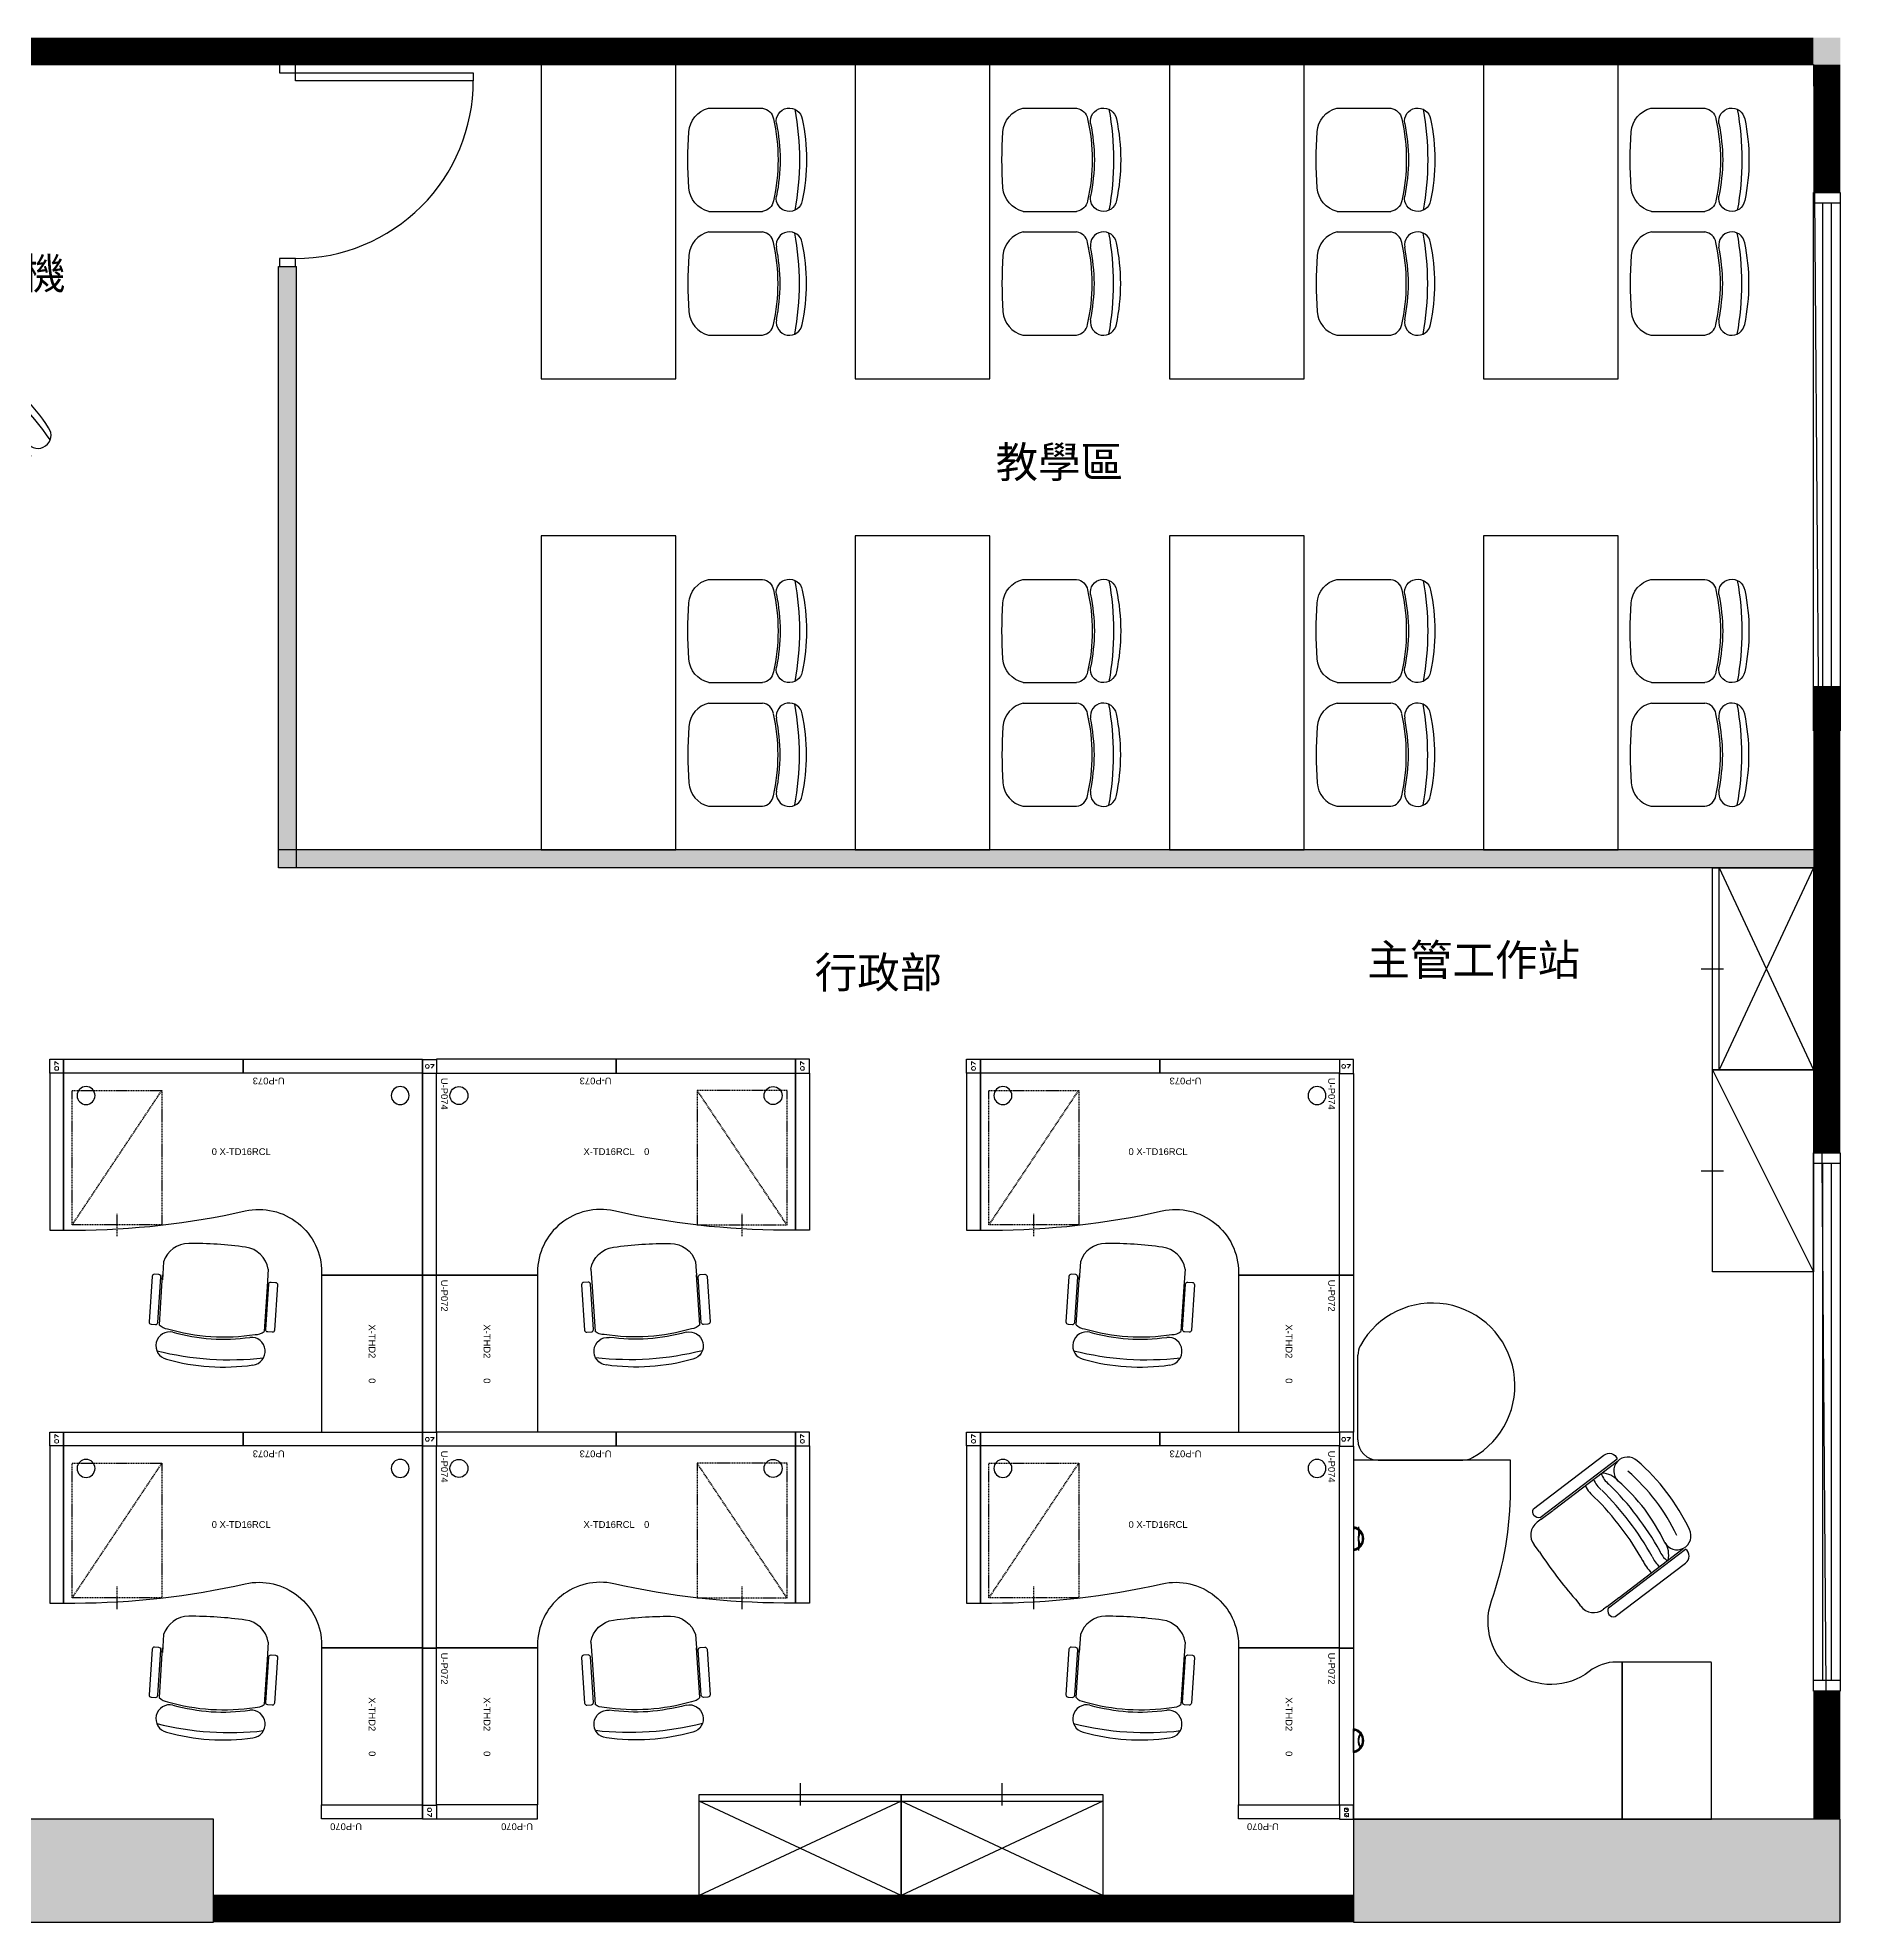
# Model space of a CAD drawing. Header units: millimetres. Extents: x 2184 to 3515, y 1538 to 2445.
# Drawn here: x 2647 to 3515, y 1538 to 2445 of the extents above; entities that cross this region are included whole.
import ezdxf
from ezdxf.enums import TextEntityAlignment as Align

# ---------------------------------------------------------------- set-up
doc = ezdxf.new("R2010")
doc.units = ezdxf.units.MM
doc.linetypes.add('DASHED', pattern=[0.75, 0.5, -0.25])
for name, color, linetype in [('BC', 3, 'Continuous'), ('CHAIR', 6, 'Continuous'), ('door', 2, 'Continuous'), ('MF', 20, 'Continuous'), ('part_att', 3, 'Continuous'), ('PSPLAN', 4, 'Continuous'), ('PUTC', 6, 'Continuous'), ('SD', 1, 'Continuous'), ('table', 1, 'Continuous'), ('txt', 3, 'Continuous'), ('wall', 7, 'Continuous'), ('window', 7, 'Continuous')]:
    doc.layers.add(name, color=color, linetype=linetype)
doc.styles.add('kk', font='kaiu.ttf')
doc.styles.add('lmp', font='complex.shx', dxfattribs={"bigfont": 'chineset.shx'})
doc.styles.get("Standard").update_dxf_attribs({"font": 'arial.ttf'})

# ---------------------------------------------------------------- blocks, each defined once
blk = doc.blocks.new('CC_SS0')
at = {"color": 0}
for p, q in [((-23.54, 12.7), (-23.54, 4.82)), ((22.46, 12.52), (22.46, 4.75)), ((-23.54, 4.82), (-23.54, -11.35)), ((22.46, 4.75), (22.46, -11.35))]:
    blk.add_line(p, q, dxfattribs=at)
at = {"color": 0, "linetype": 'Continuous'}
blk.add_lwpolyline([(-16.78, -17.59, 0.042414), (-0.56, -19.29, 0.042414), (15.66, -17.59, 0.042414)], format="xyb", dxfattribs=at)
for centre, radius, start, end in [((-12.23, 9.85), 11.67, 94.0766, 165.83344), ((-0.56, -153.84), 175.77, 85.9234, 94.0766), ((11.11, 9.85), 11.67, 13.25658, 85.9234), ((-17.77, -23.33), 5.83, 80.24779, 260.10116), ((16.65, -23.33), 5.83, 279.89884, 99.75221), ((-0.56, 57.26), 88.24, 258.08993, 281.91007)]:
    blk.add_arc(centre, radius, start, end, dxfattribs=at)
at = {"color": 0}
for centre, radius, start, end in [((-17.8, -10.51), 5.8, 188.34829, 259.96934), ((-0.54, 64.02), 82.29, 257.1708, 282.8292), ((16.73, -10.51), 5.8, 280.03066, 351.65171), ((-0.56, 97.19), 124.99, 259.62106, 280.37894)]:
    blk.add_arc(centre, radius, start, end, dxfattribs=at)
blk = doc.blocks.new('UP073')
at = {"color": 31}
blk.add_lwpolyline([(0, 0), (80, 0), (80, 6.2), (0, 6.2)], close=True, dxfattribs=at)
at = {"layer": 'part_att', "color": 3}
for tag, p in [('BLKNAME', (2, 8.2)), ('P', (26, 8.2)), ('K', (30, 8.2))]:
    blk.add_attdef(tag, p, '', height=3, dxfattribs=at)
blk = doc.blocks.new('DN46C3')
at = {"color": 0, "linetype": 'DASHED'}
for p, q in [((0, -60), (0, 0)), ((0, -60), (40, 0)), ((0, 0), (40, 0)), ((40, 0), (40, -60)), ((20, -65), (20, -55)), ((40, -60), (0, -60))]:
    blk.add_line(p, q, dxfattribs=at)
blk = doc.blocks.new('xtd16Sl')
at = {"layer": 'PUTC'}
blk.add_lwpolyline([(-80, -0.1, -0.414214), (-79.9, 0), (79.9, 0, -0.414214), (80, -0.1), (80, -69.9, -0.414214), (79.9, -70), (75, -70, -0.054703), (-0.93, -61.43, 0.479811), (-35, -88.76), (-35, -89.9, -0.414214), (-35.1, -90), (-79.9, -90, -0.414214), (-80, -89.9)], format="xyb", close=True, dxfattribs=at)
for centre in [(-70, -10), (70, -10)]:
    blk.add_circle(centre, 4, dxfattribs=at)
at = {"layer": 'part_att'}
for tag, p in [('BLKNAME', (-14.5, -36.5)), ('K', (12.5, -36.5))]:
    blk.add_attdef(tag, p, '', height=3, dxfattribs=at)
blk = doc.blocks.new('BC-CAB2')
at = {"color": 0}
for p, q in [((0, 0), (90, -42)), ((0, -42), (90, 0)), ((90, -42), (0, -42)), ((45, -50), (45, -40))]:
    blk.add_line(p, q, dxfattribs=at)
blk.add_lwpolyline([(90, -45), (0, -45), (0, 0), (90, 0)], close=True, dxfattribs=at)
blk = doc.blocks.new('MF-146N')
at = {"color": 0}
blk.add_lwpolyline([(0, 0), (140, 0), (140, 60), (0, 60)], close=True, dxfattribs=at)
blk = doc.blocks.new('xthd2')
blk.add_lwpolyline([(-35, -45), (35, -45), (35, 0), (-35, 0)], close=True)
at = {"layer": 'part_att'}
for tag, p in [('BLKNAME', (-13, -24)), ('K', (11, -24))]:
    blk.add_attdef(tag, p, '', height=3, dxfattribs=at)
blk = doc.blocks.new('UP072')
at = {"color": 31}
blk.add_lwpolyline([(0, 0), (70, 0), (70, 6.2), (0, 6.2)], close=True, dxfattribs=at)
at = {"layer": 'part_att', "color": 3}
for tag, p in [('BLKNAME', (2, 8.2)), ('P', (26, 8.2)), ('K', (30, 8.2))]:
    blk.add_attdef(tag, p, '', height=3, dxfattribs=at)
blk = doc.blocks.new('CC_SS1')
at = {"color": 0}
for p, q in [((-24.22, 14.06), (-24.22, 6.05)), ((22.55, 13.88), (22.55, 5.97)), ((-24.22, -14.07), (-24.22, 8.22)), ((22.55, 8.19), (22.55, -14.02))]:
    blk.add_line(p, q, dxfattribs=at)
for points in [[(-25.93, 8.22), (-27.88, 8.22, 0.414214), (-28.86, 7.25), (-28.86, -13.09, 0.414214), (-27.88, -14.07), (-25.93, -14.07, 0.414214), (-24.95, -13.09), (-24.95, 7.25, 0.414214)], [(24.21, 8.22), (26.17, 8.22, -0.414214), (27.14, 7.25), (27.14, -13.09, -0.414214), (26.17, -14.07), (24.21, -14.07, -0.414214), (23.24, -13.09), (23.24, 7.25, -0.414214)]]:
    blk.add_lwpolyline(points, format="xyb", close=True, dxfattribs=at)
at = {"color": 0, "linetype": 'Continuous'}
blk.add_lwpolyline([(-17.93, -17.03, 0.042414), (-0.76, -18.84, 0.042414), (16.42, -17.03, 0.042414)], format="xyb", dxfattribs=at)
for centre, radius, start, end in [((-12.72, 11.16), 11.86, 94.0766, 165.83344), ((-0.86, -155.28), 178.72, 85.9234, 94.0766), ((11, 11.16), 11.86, 13.25658, 85.9234), ((-18.98, -23.12), 6.18, 80.24779, 260.10116), ((17.47, -23.12), 6.18, 279.89884, 99.75221), ((-0.76, 62.24), 93.45, 258.08993, 281.91007)]:
    blk.add_arc(centre, radius, start, end, dxfattribs=at)
at = {"color": 0}
for centre, radius, start, end in [((-20.22, -9.75), 5.89, 227.1618, 267.57171), ((-1.03, 72.05), 89.81, 257.50279, 282.63892), ((18.55, -9.7), 5.89, 270.72261, 312.8382), ((-0.76, 104.54), 132.38, 259.62106, 280.37894)]:
    blk.add_arc(centre, radius, start, end, dxfattribs=at)
blk = doc.blocks.new('PBU_R')
at = {"color": 31}
blk.add_lwpolyline([(0, 6.2), (0, 0), (-6.2, 0), (-6.2, 6.2)], close=True, dxfattribs=at)
at = {"layer": 'PSPLAN', "color": 3, "style": 'lmp', "width": 0.483982}
blk.add_attdef('HEIGHT', text='', height=1.68, rotation=90, dxfattribs=at).set_placement((-2.24, 0.93), (-2.24, 5.5), align=Align.FIT)
blk = doc.blocks.new('UP070')
at = {"color": 31}
blk.add_lwpolyline([(0, 0), (45, 0), (45, 6.2), (0, 6.2)], close=True, dxfattribs=at)
at = {"layer": 'part_att', "color": 3}
for tag, p in [('BLKNAME', (2, 8.2)), ('P', (26, 8.2)), ('K', (30, 8.2))]:
    blk.add_attdef(tag, p, '', height=3, dxfattribs=at)
blk = doc.blocks.new('UP074')
at = {"color": 31}
blk.add_lwpolyline([(0, 0), (90, 0), (90, 6.2), (0, 6.2)], close=True, dxfattribs=at)
at = {"layer": 'part_att', "color": 3}
for tag, p in [('BLKNAME', (2, 8.2)), ('P', (26, 8.2)), ('K', (30, 8.2))]:
    blk.add_attdef(tag, p, '', height=3, dxfattribs=at)
blk = doc.blocks.new('door-sl')
blk.add_lwpolyline([(0.04, 0.04), (0, 0.04), (0, -0.04), (0.04, -0.04), (0.04, 0.04), (0.04, 0.92), (0.08, 0.92), (0.08, 0.04), (0.04, 0.04)])
blk.add_lwpolyline([(0.96, 0.04), (0.96, -0.04), (1, -0.04), (1, 0.04), (0.96, 0.04, 0.414214), (0.08, 0.92, 1)], format="xyb")
blk = doc.blocks.new('window-f')
for p, q in [((0.02, 0.1667), (0.98, 0.1667)), ((0.02, -0.1667), (0.98, -0.1667))]:
    blk.add_line(p, q)
blk.add_lwpolyline([(0, 0.5), (1, 0.5), (1, -0.5), (0, -0.5)], close=True)
for points in [[(0.02, 0.5), (0.02, -0.5)], [(0.98, 0.5), (0.98, -0.5)]]:
    blk.add_lwpolyline(points)
blk = doc.blocks.new('DAMAS')
for p, q in [((24.25, 33.25), (-13.49, 33.25)), ((33.25, 24.25), (33.25, -13.49))]:
    blk.add_line(p, q)
for centre, radius, start, end in [((0, 0), 36.75, 119.08802, 330.91198), ((-13.49, 24.25), 9, 90, 119.08802), ((24.25, 24.25), 9, 0, 90), ((24.25, -13.49), 9, 330.91198, 0)]:
    blk.add_arc(centre, radius, start, end)
blk = doc.blocks.new('DA47E3')
at = {"ltscale": 0.04}
for p, q in [((39.2, 0), (0, 0)), ((-0.4, -0.4), (-0.4, -70)), ((39.6, -70), (39.6, -0.4)), ((-0.4, -70), (39.6, -70))]:
    blk.add_line(p, q, dxfattribs=at)
for centre, start, end in [((0, -0.4), 90, 180), ((39.2, -0.4), 0, 90)]:
    blk.add_arc(centre, 0.4, start, end, dxfattribs=at)
blk = doc.blocks.new('A$C2B010343')
at = {"color": 7}
for p, q in [((224.9, -208.7, 226.5), (224.9, -211.7, 226.5)), ((229.4, -214.5, 226.5), (232.4, -214.5, 226.5)), ((322.4, -214.5, 226.5), (325.4, -214.5, 226.5)), ((329.9, -208.7, 226.5), (329.9, -211.7, 226.5))]:
    blk.add_line(p, q, dxfattribs=at)
for p, q in [((229.4, -208.7, 226.5), (229.4, -215.7, 226.5)), ((229.7, -216.7, 226.5), (231.8, -216.7, 226.5)), ((232.4, -208.7, 226.5), (232.4, -214.5, 226.5)), ((322.4, -208.7, 226.5), (322.4, -214.5, 226.5)), ((323, -216.7, 226.5), (325.1, -216.7, 226.5)), ((325.4, -208.7, 226.5), (325.4, -215.7, 226.5))]:
    blk.add_line(p, q)
for centre, radius, start, end in [((277.4, -201.7, 226.5), 53.5, 190.77285, 349.22715), ((277.4, -201.7, 226.5), 50, 196.2602, 343.7398), ((277.4, -201.7, 226.5), 48, 198.20996, 231.37247), ((277.4, -281.6, 226.5), 51.9, 54.73593, 125.26407), ((277.4, -281.6, 226.5), 49.9, 53.04394, 126.95606), ((277.4, -201.7, 226.5), 48, 233.87887, 306.12113), ((277.4, -201.7, 226.5), 48, 308.62753, 341.79004)]:
    blk.add_arc(centre, radius, start, end)
blk = doc.blocks.new('DAL16LL')
for p, q in [((29.75, 0), (40.25, 0)), ((119.75, -2.5), (130.25, -2.5))]:
    blk.add_line(p, q)
at = {"color": 7}
blk.add_lwpolyline([(97.25, -61.57, 0.084397), (146.82, -70), (160, -70), (160, 0), (0, 0), (0, -120), (70, -120), (70, -117.33, 0.165811), (65.83, -105.11, -0.74643)], format="xyb", close=True, dxfattribs=at)
at = {"xscale": 0.09999999999990905, "yscale": 0.09999999999990905, "zscale": 0.09999999999990905}
for p in [(7.26, 20.87, -22.65), (97.26, 20.87, -22.65)]:
    blk.add_blockref('A$C2B010343', p, dxfattribs=at)
blk = doc.blocks.new('CC_HH1')
at = {"color": 3, "linetype": 'ByBlock'}
for p, q in [((-16.92, 26.82), (-16.22, 26.82)), ((-13.02, 26.82), (-16.22, 26.82)), ((13.44, 26.82), (17.38, 26.82)), ((-25.02, 17.46), (-25.02, -25.72)), ((-24.12, 17.46), (-24.12, 19.62)), ((-24.12, 17.48), (-24.11, 10.92)), ((24.58, 17.34), (24.57, 10.79)), ((24.58, 17.34), (24.58, 19.62)), ((25.48, 17.32), (25.48, -25.86)), ((-24.13, 10.85), (-24.13, -25.16)), ((24.59, 10.71), (24.59, -25.3))]:
    blk.add_line(p, q, dxfattribs=at)
for points in [[(-25.02, 17.46, 0.644661), (-29.89, 17.46), (-29.89, -22.04, 0.527133), (-25.02, -25.72)], [(25.48, 17.32, -0.644661), (30.36, 17.33), (30.36, -22.18, -0.527133), (25.48, -25.86)]]:
    blk.add_lwpolyline(points, format="xyb", dxfattribs=at)
for centre, radius, start, end in [((-16.92, 19.62), 7.2, 90, 180), ((0.21, -158.83), 186.12, 85.9234, 94.0766), ((17.38, 19.62), 7.2, 0, 90), ((27.02, 16.22), 2.67, 204.02717, 206.26281), ((-21.41, -22.44), 15.39, 74.44482, 100.1776), ((0, 119.49), 128.24, 261.96898, 278.03102), ((21.47, -22.44), 15.39, 78.2918, 104.12492), ((-16.47, -10.33), 9.94, 219.7271, 267.1765), ((-21.41, -22.44), 10.89, 74.44482, 104.12492), ((-21.41, -26.66), 10.89, 74.44482, 104.12492), ((0, 119.49), 132.74, 261.96898, 278.03102), ((0, 115.27), 132.74, 261.96898, 278.03102), ((16.9, -10.33), 9.94, 272.8235, 320.68643), ((21.47, -22.44), 10.89, 73.3346, 104.12492), ((21.47, -26.66), 10.89, 73.3346, 104.12492), ((-18.01, -26.35), 6.18, 80.24779, 260.10116), ((2.27, 79.88), 101.97, 259.12864, 268.84333), ((-1.85, 79.88), 101.97, 271.15667, 280.87136), ((18.43, -26.35), 6.18, 279.89884, 99.75221), ((0.21, 58.98), 93.43, 258.08993, 281.91007), ((0.21, 58.98), 87.21, 258.08993, 281.91007)]:
    blk.add_arc(centre, radius, start, end, dxfattribs=at)
blk = doc.blocks.new('BC-CAB1')
at = {"color": 0}
for p, q in [((0, -45), (90, 0)), ((45, -50), (45, -40))]:
    blk.add_line(p, q, dxfattribs=at)
blk.add_lwpolyline([(90, -45), (0, -45), (0, 0), (90, 0)], close=True, dxfattribs=at)

msp = doc.modelspace()

# ---------------------------------------------------------------- hatches: boundary and pattern name
at = {"layer": 'wall'}
h = msp.add_hatch(color=256, dxfattribs=at)
h.paths.add_polyline_path([(2763.12, 2054.5), (2771.76, 2054.5), (2771.76, 2335.3), (2763.12, 2335.3)])
h.paths.add_polyline_path([(2771.76, 2054.5), (2771.76, 2045.86), (3504.81, 2045.86), (3504.74, 2054.5)])
h.paths.add_polyline_path([(2771.76, 2045.86), (2771.76, 2054.5), (2763.12, 2054.5), (2763.12, 2045.86)])
h = msp.add_hatch(color=256, dxfattribs=at)
h.paths.add_polyline_path([(2513.64, 1587.94), (2513.64, 1538.26), (2731.8, 1538.26), (2731.8, 1587.94)])
h.paths.add_polyline_path([(3280.44, 1587.94), (3280.44, 1538.26), (3514.8, 1538.26), (3514.8, 1587.94)])

# ---------------------------------------------------------------- linework, layer by layer
for p, q in [((2197.2, 2432.5), (3501.84, 2432.5)), ((3501.84, 2432.5), (3508.32, 1587.94)), ((2763.12, 2045.86), (2763.12, 2335.3)), ((2763.12, 2335.3), (2771.76, 2335.3)), ((2771.76, 2045.86), (2771.76, 2335.3)), ((3505.08, 2054.5), (2763.12, 2054.5)), ((3505.08, 2045.86), (2763.12, 2045.86)), ((2731.8, 1587.94), (2513.64, 1587.94)), ((3508.32, 1587.94), (3280.44, 1587.94)), ((3280.44, 1587.94), (3280.44, 1551.22)), ((3280.44, 1551.22), (2731.8, 1551.22))]:
    msp.add_line(p, q, dxfattribs=at)
at = {"layer": 'wall', "const_width": 12.96}
for points in [[(2197.2, 2438.98), (3501.84, 2438.98)], [(3508.32, 2432.5), (3508.32, 2370.94)], [(3508.32, 2133.34), (3508.32, 1908.7)], [(3508.32, 1649.5), (3508.32, 1587.94)], [(3280.44, 1544.74), (2731.8, 1544.74)]]:
    msp.add_lwpolyline(points, dxfattribs=at)
at = {"layer": 'wall'}
for points in [[(2731.8, 1587.94), (2513.64, 1587.94), (2513.64, 1538.26), (2731.8, 1538.26)], [(3514.8, 1587.94), (3280.44, 1587.94), (3280.44, 1538.26), (3514.8, 1538.26)]]:
    msp.add_lwpolyline(points, close=True, dxfattribs=at)
for centre, radius, end in [((2609.67, 2432.5), 230.89, 1.60825), ((2631.27, 2432.5), 239.53, 1.55023)]:
    msp.add_arc(centre, radius, 0, end, dxfattribs=at)
msp.add_solid([(3501.84, 2432.5), (3514.8, 2432.5), (3501.84, 2445.46), (3514.8, 2445.46)], dxfattribs=at)

# ---------------------------------------------------------------- block references
at = {"layer": 'BC', "xscale": 1.08, "yscale": 1.08, "zscale": 1.08}
for name, p, rotation in [('BC-CAB2', (3501.84, 2045.86), 270), ('BC-CAB1', (3501.84, 1948.66), 270), ('BC-CAB2', (3062.71, 1551.22), 180), ('BC-CAB2', (3159.91, 1551.22), 180)]:
    msp.add_blockref(name, p, dxfattribs=dict(at, rotation=rotation))
at = {"layer": 'CHAIR'}
for name, p, xscale, yscale, zscale, rotation in [('CC_SS0', (2983.79, 2386.09), -1.08, 1.08, 1.08, 90), ('CC_SS0', (3134.99, 2386.09), -1.08, 1.08, 1.08, 90), ('CC_SS0', (3286.19, 2386.09), -1.08, 1.08, 1.08, 90), ('CC_SS0', (3437.39, 2386.09), -1.08, 1.08, 1.08, 90), ('CC_SS0', (2983.79, 2327.71), 1.08, 1.08, 1.08, 90), ('CC_SS0', (3134.99, 2327.71), 1.08, 1.08, 1.08, 90), ('CC_SS0', (3286.19, 2327.71), 1.08, 1.08, 1.08, 90), ('CC_SS0', (3437.39, 2327.71), 1.08, 1.08, 1.08, 90), ('CC_SS0', (2615.93, 2249.82), 1.08, 1.08, 1.08, 134.9999999999954), ('CC_SS0', (2983.79, 2159.29), -1.08, 1.08, 1.08, 90), ('CC_SS0', (3134.99, 2159.29), -1.08, 1.08, 1.08, 90), ('CC_SS0', (3286.19, 2159.29), -1.08, 1.08, 1.08, 90), ('CC_SS0', (3437.39, 2159.29), -1.08, 1.08, 1.08, 90), ('CC_SS0', (2983.79, 2100.91), 1.08, 1.08, 1.08, 90), ('CC_SS0', (3134.99, 2100.91), 1.08, 1.08, 1.08, 90), ('CC_SS0', (3286.19, 2100.91), 1.08, 1.08, 1.08, 90), ('CC_SS0', (3437.39, 2100.91), 1.08, 1.08, 1.08, 90), ('UP073', (2659.66, 1953.74), -1.08, 1.08, 1.08, 180), ('UP073', (3011.95, 1953.74), 1.08, 1.08, 1.08, 180), ('UP073', (3100.94, 1953.74), -1.08, 1.08, 1.08, 180), ('UP072', (2659.66, 1871.44), 1.08, 1.08, 1.08, 90), ('UP072', (3011.95, 1871.44), -1.08, 1.08, 1.08, 270), ('UP072', (3100.94, 1871.44), 1.08, 1.08, 1.08, 90), ('CC_SS1', (2732.85, 1839.33), 1.080000000000001, 1.080000000000001, 1.080000000000001, 356.1891308058765), ('CC_SS1', (2938.76, 1839.33), -1.08, 1.08, 1.08, 3.810869194123496), ('CC_SS1', (3174.14, 1839.33), 1.080000000000001, 1.080000000000001, 1.080000000000001, 356.1891308058765), ('UP073', (2659.66, 1774.24), -1.08, 1.08, 1.08, 180), ('UP073', (3011.95, 1774.24), 1.08, 1.08, 1.08, 180), ('UP073', (3100.94, 1774.24), -1.08, 1.08, 1.08, 180), ('CC_HH1', (3401.84, 1722.5), 1.08, 1.08, 1.08, 127.2581151577016), ('UP072', (2659.66, 1691.95), 1.08, 1.08, 1.08, 90), ('UP072', (3011.95, 1691.95), -1.08, 1.08, 1.08, 270), ('UP072', (3100.94, 1691.95), 1.08, 1.08, 1.08, 90), ('CC_SS1', (2732.85, 1659.84), 1.080000000000001, 1.080000000000001, 1.080000000000001, 356.1891308058765), ('CC_SS1', (2938.76, 1659.84), -1.08, 1.08, 1.08, 3.810869194123496), ('CC_SS1', (3174.14, 1659.84), 1.080000000000001, 1.080000000000001, 1.080000000000001, 356.1891308058765)]:
    msp.add_blockref(name, p, dxfattribs=dict(at, xscale=xscale, yscale=yscale, zscale=zscale, rotation=rotation))
ref = msp.add_blockref('PBU_R', (2659.66, 1947.04), dxfattribs=dict(at, xscale=1.08, yscale=1.08, zscale=1.08))
ref.add_attrib('HEIGHT', '07', dxfattribs={"layer": 'PSPLAN', "color": 3, "height": 1.818, "rotation": 90, "style": 'lmp', "width": 1.679701}).set_placement((2657.24, 1948.04), (2657.24, 1952.99), align=Align.FIT)
ref = msp.add_blockref('UP073', (2746.06, 1953.74), dxfattribs=dict(at, xscale=-1.08, yscale=1.08, zscale=1.08, rotation=180))
ref.add_attrib('BLKNAME', 'U-P073', (2766.04, 1944.88), dxfattribs={"layer": 'part_att', "color": 3, "height": 3.24, "rotation": 180})
ref = msp.add_blockref('PBU_R', (2832.46, 1946.93), dxfattribs=dict(at, xscale=1.08, yscale=1.08, zscale=1.08, rotation=270))
ref.add_attrib('HEIGHT', '07', dxfattribs={"layer": 'PSPLAN', "color": 3, "height": 1.818, "style": 'lmp', "width": 1.679701}).set_placement((2833.46, 1949.35), (2838.4, 1949.35), align=Align.FIT)
ref = msp.add_blockref('UP073', (2925.55, 1953.74), dxfattribs=dict(at, xscale=1.08, yscale=1.08, zscale=1.08, rotation=180))
ref.add_attrib('BLKNAME', 'U-P073', (2923.39, 1944.88), dxfattribs={"layer": 'part_att', "color": 3, "height": 3.24, "rotation": 180})
ref = msp.add_blockref('PBU_R', (3011.95, 1947.04), dxfattribs=dict(at, xscale=-1.08, yscale=1.08, zscale=1.08))
ref.add_attrib('HEIGHT', '07', dxfattribs={"layer": 'PSPLAN', "color": 3, "height": 1.818, "rotation": 90, "style": 'lmp', "width": 1.679701}).set_placement((3016.18, 1948.04), (3016.18, 1952.99), align=Align.FIT)
ref = msp.add_blockref('PBU_R', (3100.94, 1947.04), dxfattribs=dict(at, xscale=1.08, yscale=1.08, zscale=1.08))
ref.add_attrib('HEIGHT', '07', dxfattribs={"layer": 'PSPLAN', "color": 3, "height": 1.818, "rotation": 90, "style": 'lmp', "width": 1.679701}).set_placement((3098.53, 1948.04), (3098.53, 1952.99), align=Align.FIT)
ref = msp.add_blockref('UP073', (3187.34, 1953.74), dxfattribs=dict(at, xscale=-1.08, yscale=1.08, zscale=1.08, rotation=180))
ref.add_attrib('BLKNAME', 'U-P073', (3207.32, 1944.88), dxfattribs={"layer": 'part_att', "color": 3, "height": 3.24, "rotation": 180})
ref = msp.add_blockref('PBU_R', (3280.44, 1946.93), dxfattribs=dict(at, xscale=-1.08, yscale=1.08, zscale=1.08, rotation=90))
ref.add_attrib('HEIGHT', '07', dxfattribs={"layer": 'PSPLAN', "color": 3, "height": 1.818, "style": 'lmp', "width": 1.679701}).set_placement((3274.49, 1949.35), (3279.44, 1949.35), align=Align.FIT)
ref = msp.add_blockref('UP074', (2832.46, 1946.93), dxfattribs=dict(at, xscale=1.08, yscale=1.08, zscale=1.08, rotation=270))
ref.add_attrib('BLKNAME', 'U-P074', (2841.31, 1944.77), dxfattribs={"layer": 'part_att', "color": 3, "height": 3.24, "rotation": 270})
ref = msp.add_blockref('UP074', (3280.44, 1946.93), dxfattribs=dict(at, xscale=-1.08, yscale=1.08, zscale=1.08, rotation=90))
ref.add_attrib('BLKNAME', 'U-P074', (3268.34, 1944.77), dxfattribs={"layer": 'part_att', "color": 3, "height": 3.24, "rotation": 270})
ref = msp.add_blockref('UP072', (2832.46, 1849.73), dxfattribs=dict(at, xscale=1.08, yscale=1.08, zscale=1.08, rotation=270))
ref.add_attrib('BLKNAME', 'U-P072', (2841.31, 1847.57), dxfattribs={"layer": 'part_att', "color": 3, "height": 3.24, "rotation": 270})
ref = msp.add_blockref('UP072', (3280.44, 1849.73), dxfattribs=dict(at, xscale=-1.08, yscale=1.08, zscale=1.08, rotation=90))
ref.add_attrib('BLKNAME', 'U-P072', (3268.34, 1847.57), dxfattribs={"layer": 'part_att', "color": 3, "height": 3.24, "rotation": 270})
ref = msp.add_blockref('PBU_R', (2659.66, 1767.55), dxfattribs=dict(at, xscale=1.08, yscale=1.08, zscale=1.08))
ref.add_attrib('HEIGHT', '07', dxfattribs={"layer": 'PSPLAN', "color": 3, "height": 1.818, "rotation": 90, "style": 'lmp', "width": 1.679701}).set_placement((2657.24, 1768.55), (2657.24, 1773.49), align=Align.FIT)
ref = msp.add_blockref('UP073', (2746.06, 1774.24), dxfattribs=dict(at, xscale=-1.08, yscale=1.08, zscale=1.08, rotation=180))
ref.add_attrib('BLKNAME', 'U-P073', (2766.04, 1765.39), dxfattribs={"layer": 'part_att', "color": 3, "height": 3.24, "rotation": 180})
ref = msp.add_blockref('PBU_R', (2832.46, 1767.44), dxfattribs=dict(at, xscale=1.08, yscale=1.08, zscale=1.08, rotation=270))
ref.add_attrib('HEIGHT', '07', dxfattribs={"layer": 'PSPLAN', "color": 3, "height": 1.818, "style": 'lmp', "width": 1.679701}).set_placement((2833.46, 1769.85), (2838.4, 1769.85), align=Align.FIT)
ref = msp.add_blockref('UP073', (2925.55, 1774.24), dxfattribs=dict(at, xscale=1.08, yscale=1.08, zscale=1.08, rotation=180))
ref.add_attrib('BLKNAME', 'U-P073', (2923.39, 1765.39), dxfattribs={"layer": 'part_att', "color": 3, "height": 3.24, "rotation": 180})
ref = msp.add_blockref('PBU_R', (3011.95, 1767.55), dxfattribs=dict(at, xscale=-1.08, yscale=1.08, zscale=1.08))
ref.add_attrib('HEIGHT', '07', dxfattribs={"layer": 'PSPLAN', "color": 3, "height": 1.818, "rotation": 90, "style": 'lmp', "width": 1.679701}).set_placement((3016.18, 1768.55), (3016.18, 1773.49), align=Align.FIT)
ref = msp.add_blockref('PBU_R', (3100.94, 1767.55), dxfattribs=dict(at, xscale=1.08, yscale=1.08, zscale=1.08))
ref.add_attrib('HEIGHT', '07', dxfattribs={"layer": 'PSPLAN', "color": 3, "height": 1.818, "rotation": 90, "style": 'lmp', "width": 1.679701}).set_placement((3098.53, 1768.55), (3098.53, 1773.49), align=Align.FIT)
ref = msp.add_blockref('UP073', (3187.34, 1774.24), dxfattribs=dict(at, xscale=-1.08, yscale=1.08, zscale=1.08, rotation=180))
ref.add_attrib('BLKNAME', 'U-P073', (3207.32, 1765.39), dxfattribs={"layer": 'part_att', "color": 3, "height": 3.24, "rotation": 180})
ref = msp.add_blockref('PBU_R', (3280.44, 1767.44), dxfattribs=dict(at, xscale=-1.08, yscale=1.08, zscale=1.08, rotation=90))
ref.add_attrib('HEIGHT', '07', dxfattribs={"layer": 'PSPLAN', "color": 3, "height": 1.818, "style": 'lmp', "width": 1.679701}).set_placement((3274.49, 1769.85), (3279.44, 1769.85), align=Align.FIT)
ref = msp.add_blockref('UP074', (2832.46, 1767.44), dxfattribs=dict(at, xscale=1.08, yscale=1.08, zscale=1.08, rotation=270))
ref.add_attrib('BLKNAME', 'U-P074', (2841.31, 1765.28), dxfattribs={"layer": 'part_att', "color": 3, "height": 3.24, "rotation": 270})
ref = msp.add_blockref('UP074', (3280.44, 1767.44), dxfattribs=dict(at, xscale=-1.08, yscale=1.08, zscale=1.08, rotation=90))
ref.add_attrib('BLKNAME', 'U-P074', (3268.34, 1765.28), dxfattribs={"layer": 'part_att', "color": 3, "height": 3.24, "rotation": 270})
ref = msp.add_blockref('UP072', (2832.46, 1670.24), dxfattribs=dict(at, xscale=1.08, yscale=1.08, zscale=1.08, rotation=270))
ref.add_attrib('BLKNAME', 'U-P072', (2841.31, 1668.08), dxfattribs={"layer": 'part_att', "color": 3, "height": 3.24, "rotation": 270})
ref = msp.add_blockref('UP072', (3280.44, 1670.24), dxfattribs=dict(at, xscale=-1.08, yscale=1.08, zscale=1.08, rotation=90))
ref.add_attrib('BLKNAME', 'U-P072', (3268.34, 1668.08), dxfattribs={"layer": 'part_att', "color": 3, "height": 3.24, "rotation": 270})
ref = msp.add_blockref('UP070', (2783.86, 1594.75), dxfattribs=dict(at, xscale=-1.08, yscale=1.08, zscale=1.08, rotation=180))
ref.add_attrib('BLKNAME', 'U-P070', (2803.3, 1585.89), dxfattribs={"layer": 'part_att', "color": 3, "height": 3.24, "rotation": 180})
ref = msp.add_blockref('PBU_R', (2832.46, 1594.64), dxfattribs=dict(at, xscale=1.08, yscale=1.08, zscale=1.08, rotation=180))
ref.add_attrib('HEIGHT', '07', dxfattribs={"layer": 'PSPLAN', "color": 3, "height": 1.818, "rotation": 270, "style": 'lmp', "width": 1.679701}).set_placement((2834.87, 1593.64), (2834.87, 1588.69), align=Align.FIT)
ref = msp.add_blockref('UP070', (2887.75, 1594.75), dxfattribs=dict(at, xscale=1.08, yscale=1.08, zscale=1.08, rotation=180))
ref.add_attrib('BLKNAME', 'U-P070', (2885.59, 1585.89), dxfattribs={"layer": 'part_att', "color": 3, "height": 3.24, "rotation": 180})
ref = msp.add_blockref('UP070', (3225.14, 1594.75), dxfattribs=dict(at, xscale=-1.08, yscale=1.08, zscale=1.08, rotation=180))
ref.add_attrib('BLKNAME', 'U-P070', (3244.58, 1585.89), dxfattribs={"layer": 'part_att', "color": 3, "height": 3.24, "rotation": 180})
ref = msp.add_blockref('PBU_R', (3280.44, 1594.64), dxfattribs=dict(at, xscale=-1.08, yscale=1.08, zscale=1.08, rotation=180))
ref.add_attrib('HEIGHT', '07', dxfattribs={"layer": 'PSPLAN', "color": 3, "height": 1.818, "rotation": 90, "style": 'lmp', "width": 1.679701}).set_placement((3278.02, 1588.69), (3278.02, 1593.64), align=Align.FIT)
ref = msp.add_blockref('PBU_R', (3280.44, 1594.64), dxfattribs=dict(at, xscale=-1.08, yscale=1.08, zscale=1.08, rotation=180))
ref.add_attrib('HEIGHT', '07', dxfattribs={"layer": 'PSPLAN', "color": 3, "height": 1.818, "rotation": 270, "style": 'lmp', "width": 1.679701}).set_placement((3276.21, 1593.64), (3276.21, 1588.69), align=Align.FIT)
at = {"layer": 'door', "xscale": 97.2, "yscale": 97.2, "zscale": 97.2, "rotation": 270}
msp.add_blockref('door-sl', (2767.44, 2432.5), dxfattribs=at)
at = {"layer": 'MF', "xscale": 1.08, "yscale": 1.08, "zscale": 1.08, "rotation": 90}
for p in [(2954.28, 2281.3), (3105.48, 2281.3), (3256.68, 2281.3), (3407.88, 2281.3), (2954.28, 2054.5), (3105.48, 2054.5), (3256.68, 2054.5), (3407.88, 2054.5)]:
    msp.add_blockref('MF-146N', p, dxfattribs=at)
at = {"layer": 'SD', "yscale": 1.08, "zscale": 1.08}
for name, p, xscale in [('DN46C3', (2663.77, 1938.73), 1.08), ('DN46C3', (3007.84, 1938.73), -1.08), ('DN46C3', (3105.06, 1938.73), 1.08), ('DN46C3', (2663.77, 1759.23), 1.08), ('DN46C3', (3007.84, 1759.23), -1.08), ('DN46C3', (3105.06, 1759.23), 1.08), ('DA47E3', (3410.04, 1663.54), 1.08)]:
    msp.add_blockref(name, p, dxfattribs=dict(at, xscale=xscale))
at = {"layer": 'SD', "xscale": 1.08, "yscale": 1.08, "zscale": 1.08}
for name, p, rotation in [('DAMAS', (3318.51, 1796.65), 180), ('DAL16LL', (3280.44, 1587.94), 90)]:
    msp.add_blockref(name, p, dxfattribs=dict(at, rotation=rotation))
at = {"layer": 'table'}
ref = msp.add_blockref('xtd16Sl', (2746.06, 1947.04), dxfattribs=dict(at, xscale=-1.08, yscale=1.08, zscale=1.08))
ref.add_attrib('BLKNAME', 'X-TD16RCL', (2734.72, 1907.62), dxfattribs={"layer": 'part_att', "height": 3.24})
ref.add_attrib('K', '0', (2730.94, 1907.62), dxfattribs={"layer": 'part_att', "height": 3.24})
at = {"layer": 'table', "xscale": 1.08, "yscale": 1.08, "zscale": 1.08}
for p in [(2925.55, 1947.04), (2925.55, 1767.55)]:
    msp.add_blockref('xtd16Sl', p, dxfattribs=at).add_auto_attribs({'BLKNAME': 'X-TD16RCL', 'K': '0'})
at = {"layer": 'table'}
ref = msp.add_blockref('xtd16Sl', (3187.34, 1947.04), dxfattribs=dict(at, xscale=-1.08, yscale=1.08, zscale=1.08))
ref.add_attrib('BLKNAME', 'X-TD16RCL', (3176, 1907.62), dxfattribs={"layer": 'part_att', "height": 3.24})
ref.add_attrib('K', '0', (3172.22, 1907.62), dxfattribs={"layer": 'part_att', "height": 3.24})
at = {"layer": 'table', "xscale": 1.08, "yscale": 1.08, "zscale": 1.08, "rotation": 270}
for p in [(2832.46, 1812.04), (3273.74, 1812.04), (2832.46, 1632.55), (3273.74, 1632.55)]:
    msp.add_blockref('xthd2', p, dxfattribs=at).add_auto_attribs({'BLKNAME': 'X-THD2', 'K': '0'})
at = {"layer": 'table'}
ref = msp.add_blockref('xthd2', (2839.15, 1812.04), dxfattribs=dict(at, xscale=-1.08, yscale=1.08, zscale=1.08, rotation=90))
ref.add_attrib('BLKNAME', 'X-THD2', (2861.83, 1826.08), dxfattribs={"layer": 'part_att', "height": 3.24, "rotation": 270})
ref.add_attrib('K', '0', (2861.83, 1800.16), dxfattribs={"layer": 'part_att', "height": 3.24, "rotation": 270})
ref = msp.add_blockref('xtd16Sl', (2746.06, 1767.55), dxfattribs=dict(at, xscale=-1.08, yscale=1.08, zscale=1.08))
ref.add_attrib('BLKNAME', 'X-TD16RCL', (2734.72, 1728.13), dxfattribs={"layer": 'part_att', "height": 3.24})
ref.add_attrib('K', '0', (2730.94, 1728.13), dxfattribs={"layer": 'part_att', "height": 3.24})
ref = msp.add_blockref('xtd16Sl', (3187.34, 1767.55), dxfattribs=dict(at, xscale=-1.08, yscale=1.08, zscale=1.08))
ref.add_attrib('BLKNAME', 'X-TD16RCL', (3176, 1728.13), dxfattribs={"layer": 'part_att', "height": 3.24})
ref.add_attrib('K', '0', (3172.22, 1728.13), dxfattribs={"layer": 'part_att', "height": 3.24})
ref = msp.add_blockref('xthd2', (2839.15, 1632.55), dxfattribs=dict(at, xscale=-1.08, yscale=1.08, zscale=1.08, rotation=90))
ref.add_attrib('BLKNAME', 'X-THD2', (2861.83, 1646.59), dxfattribs={"layer": 'part_att', "height": 3.24, "rotation": 270})
ref.add_attrib('K', '0', (2861.83, 1620.67), dxfattribs={"layer": 'part_att', "height": 3.24, "rotation": 270})
at = {"layer": 'window', "xscale": 259.2, "yscale": 12.96, "zscale": 259.2, "rotation": 270}
for p in [(3508.32, 2370.94), (3508.32, 1908.7)]:
    msp.add_blockref('window-f', p, dxfattribs=at)

# ---------------------------------------------------------------- texts
at = {"layer": 'txt', "style": 'kk'}
for s, p in [('總機', (2619.72, 2324.43)), ('教學區', (3108.25, 2233.66)), ('行政部', (3021.16, 1988.01)), ('主管工作站', (3287.21, 1994.02))]:
    msp.add_text(s, height=15, dxfattribs=at).set_placement(p)

doc.saveas('drawing.dxf')
